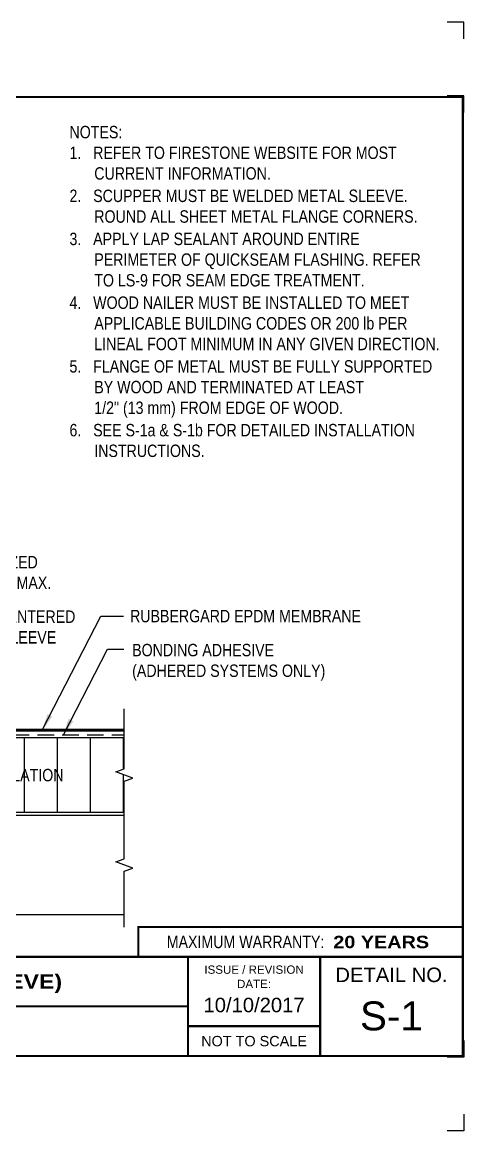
# Model space of a CAD drawing. Header units: inches. Extents: x 233.4 to 253.5, y 91 to 107.7.
# Drawn here: x 246.79 to 253.48, y 90.99 to 107.75 of the extents above; entities that cross this region are included whole.
import ezdxf
from ezdxf.enums import TextEntityAlignment as Align

# ---------------------------------------------------------------- set-up
doc = ezdxf.new("R2010")
doc.units = ezdxf.units.IN
doc.header["$MEASUREMENT"] = 0
doc.linetypes.add('HIDDEN', pattern=[0.375, 0.25, -0.125])
doc.layers.get('0').update_dxf_attribs({"linetype": 'CONTINUOUS'})
doc.layers.get('DEFPOINTS').update_dxf_attribs({"linetype": 'CONTINUOUS'})
for name, color, linetype in [('FSBP-ADHESIVE', 1, 'HIDDEN'), ('FSBP-ANNO-NOTE', 7, 'CONTINUOUS'), ('FSBP-INSULATION', 7, 'CONTINUOUS'), ('FSBP-MEMBRANE', 7, 'CONTINUOUS'), ('FSBP-SUBSTRATE-GENERIC', 9, 'CONTINUOUS'), ('FSBP-TTLB', 7, 'CONTINUOUS'), ('FSBP-TTLB-BORDER', 7, 'CONTINUOUS'), ('FSBP-TTLB-TEXT', 7, 'CONTINUOUS')]:
    doc.layers.add(name, color=color, linetype=linetype)
doc.styles.add('FSBP_ARIAL', font='arial.ttf')
doc.styles.add('FSBP_ARIAL_BOLD', font='')
doc.styles.add('FSBP_ARIAL_NAR', font='ARIALN.TTF')
doc.styles.get('FSBP_ARIAL_BOLD').set_extended_font_data('Arial Black')
doc.dimstyles.new('FSBP-LEADER', dxfattribs={"dimtxt": 0.1875, "dimasz": 0.25, "dimexe": 0.0625, "dimexo": 0.125, "dimgap": 0.125, "dimtad": 0, "dimtih": 1, "dimtoh": 1, "dimdec": 4, "dimzin": 0, "dimdsep": 46, "dimlunit": 4, "dimtxsty": 'FSBP_ARIAL_NAR', "dimcen": 0.09375, "dimclrd": 256, "dimclre": 256, "dimclrt": 256, "dimadec": 0, "dimazin": 0, "dimtfac": 1, "dimtdec": 4, "dimtofl": 0, "dimtmove": 0, "dimatfit": 3, "dimfxl": 0, "dimtolj": 1, "dimtzin": 0, "dimlwd": -1, "dimlwe": -1, "dimarcsym": 0})

# ---------------------------------------------------------------- blocks, each defined once
blk = doc.blocks.new('TTLB-EPDM_1')
at = {"layer": 'DEFPOINTS', "linetype": 'Continuous', "ltscale": 1.75}
for points in [[(20.01562500000003, 13.88083333333333), (20.01562500000003, 14.13083333333333), (19.76562500000003, 14.13083333333333)], [(20.01562500000003, -2.380833333333342), (20.01562500000003, -2.630833333333342), (19.76562500000003, -2.630833333333342)]]:
    blk.add_lwpolyline(points, dxfattribs=at)
at = {"layer": 'DEFPOINTS', "color": 1}
for points in [[(20.015625, 12.765625), (20.015625, 13.015625), (19.765625, 13.015625)], [(20.015625, -1.265625), (20.015625, -1.515625), (19.765625, -1.515625)]]:
    blk.add_lwpolyline(points, dxfattribs=at)
at = {"layer": 'FSBP-TTLB', "const_width": 0.03125}
blk.add_lwpolyline([(15.09028770518938, 0), (20, 0), (20, 0.4512598240669945), (15.09028770518938, 0.4512598240669945)], close=True, dxfattribs=at)
for points in [[(0, 0), (0, -1.5), (20, -1.5), (20, 0), (0, 0)], [(15.84028770518938, 0), (15.84028770518938, -1.5)], [(17.84110496735593, 0), (17.84110496735593, -1.5)], [(20, 0), (20, -1.5)], [(4.825208527206769, -0.75), (15.84028770518938, -0.75)], [(15.84028770518938, -1.048740175933006), (17.84110496735593, -1.048740175933006)]]:
    blk.add_lwpolyline(points, dxfattribs=at)
at = {"layer": 'FSBP-TTLB-BORDER', "const_width": 0.03125}
blk.add_lwpolyline([(20, 0), (20, 13), (0, 13), (0, 0)], dxfattribs=at)
at = {"layer": 'FSBP-TTLB-TEXT', "style": 'FSBP_ARIAL_NAR'}
blk.add_text('MAXIMUM WARRANTY:', height=0.1875, dxfattribs=at).set_placement((17.90516569312837, 0.2256299120335257), align=Align.MIDDLE_RIGHT)
at = {"layer": 'FSBP-TTLB-TEXT', "style": 'FSBP_ARIAL'}
for s, height, p in [('ISSUE / REVISION', 0.125, (16.84069633627263, -0.1938496373466023)), ('DETAIL NO.', 0.21875, (18.92055248367797, -0.2724398367368792)), ('DATE:', 0.125, (16.84069633627263, -0.409973105348854)), ('NOT TO SCALE', 0.15625, (16.84069633627263, -1.274370087966503))]:
    blk.add_text(s, height=height, dxfattribs=at).set_placement(p, align=Align.MIDDLE_CENTER)
at = {"layer": 'FSBP-TTLB-TEXT'}
for tag, height, style, p in [('MAXIMUM_WARRANTY', 0.1875, 'FSBP_ARIAL_BOLD', (18.03987100774941, 0.2240244307510579)), ('ACCPT_SYSTEMS', 0.21875, 'FSBP_ARIAL', (12.49438170418193, -1.125))]:
    blk.add_attdef(tag, text='', height=height, dxfattribs=dict(at, style=style)).set_placement(p, align=Align.MIDDLE_LEFT)
for tag, height, style, p in [('DETAIL_DESCP_LINE_1', 0.21875, 'FSBP_ARIAL_BOLD', (10.33118450231211, -0.3736318192489421)), ('ISSUE_REV_DATE', 0.21875, 'FSBP_ARIAL', (16.84069633627263, -0.7282559425942452)), ('DETAIL_NUMBER', 0.4375, 'FSBP_ARIAL', (18.91941590748775, -0.8931630692489421))]:
    blk.add_attdef(tag, text='', height=height, dxfattribs=dict(at, style=style)).set_placement(p, align=Align.MIDDLE_CENTER)

msp = doc.modelspace()

# ---------------------------------------------------------------- hatches: boundary and pattern name
at = {"layer": 'FSBP-INSULATION'}
h = msp.add_hatch(dxfattribs=at)
h.set_pattern_fill('LINE', color=256, scale=4, angle=90, style=0)
h.set_pattern_definition([(90, (-69.67042211957919, 15.90272080813904), (-0.5, 3.061515884555943e-17), [])])
h.paths.add_polyline_path([(243.3583747395546, 96.92594152520265), (243.3583747395546, 95.80094152520266), (248.3397272442949, 95.80094152520266), (248.3397272442949, 96.26969152520266), (248.4685152483318, 96.31656652520266), (248.2109392402579, 96.41031652520266), (248.3397272442948, 96.45719152520266), (248.3397272442949, 96.92594152520265)])
h.paths.add_polyline_path([(244.7938567973692, 96.21798833625314), (247.4685455763596, 96.21798833625314), (247.4685455763596, 96.5090226131972), (244.7938567973692, 96.5090226131972)], flags=24)

# ---------------------------------------------------------------- linework, layer by layer
at = {"layer": 'FSBP-ADHESIVE', "linetype": 'HIDDEN'}
msp.add_line((242.1513434895544, 96.97281652520266), (248.3397272442949, 96.97281652520266), dxfattribs=at)
at = {"layer": 'FSBP-INSULATION', "linetype": 'Continuous'}
msp.add_lwpolyline([(248.3397272442949, 95.80094152520266), (248.3397272442949, 96.26969152520266), (248.4685152483318, 96.31656652520266), (248.2109392402579, 96.41031652520266), (248.3397272442949, 96.45719152520266), (248.3397272442949, 97.36750402520266)], dxfattribs=at)
at = {"layer": 'FSBP-INSULATION'}
msp.add_lwpolyline([(248.3397272442949, 96.92594152520266), (243.3583747395546, 96.92594152520266), (243.3583747395546, 95.80094152520266), (248.3397272442949, 95.80094152520266)], dxfattribs=at)
at = {"layer": 'FSBP-MEMBRANE', "const_width": 0.045}
msp.add_lwpolyline([(242.1513434895546, 97.04312902520266), (248.3397272442949, 97.04312902520266)], dxfattribs=at)
at = {"layer": 'FSBP-SUBSTRATE-GENERIC'}
for points in [[(248.3397272442949, 95.75406652520266), (240.6864997395546, 95.75406652520266), (240.6864997395546, 94.25406652520266), (248.3397272442949, 94.25406652520266)], [(248.3397272442949, 94.06656652520266), (248.3397272442949, 94.91031652520266), (248.4685152483318, 94.95719152520266), (248.2109392402579, 95.05094152520266), (248.3397272442949, 95.09781652520266), (248.3397272442949, 95.80094152520266)]]:
    msp.add_lwpolyline(points, dxfattribs=at)

# ---------------------------------------------------------------- block references
ref = msp.add_blockref('TTLB-EPDM_1', (233.4627011304549, 93.61596216310237))
ref.add_attrib('DETAIL_DESCP_LINE_1', 'THRU-WALL SCUPPER (WELDED SLEEVE)', dxfattribs={"layer": 'FSBP-TTLB-TEXT', "height": 0.21875, "style": 'FSBP_ARIAL_BOLD'}).set_placement((243.7938856327671, 93.24233034385342), align=Align.MIDDLE_CENTER)
ref.add_attrib('ISSUE_REV_DATE', '10/10/2017', dxfattribs={"layer": 'FSBP-TTLB-TEXT', "height": 0.21875, "style": 'FSBP_ARIAL'}).set_placement((250.3033974667276, 92.88770622050812), align=Align.MIDDLE_CENTER)
ref.add_attrib('DETAIL_NUMBER', 'S-1', dxfattribs={"layer": 'FSBP-TTLB-TEXT', "height": 0.4375, "style": 'FSBP_ARIAL'}).set_placement((252.3821170379427, 92.72279909385342), align=Align.MIDDLE_CENTER)
ref.add_attrib('MAXIMUM_WARRANTY', '20 YEARS', dxfattribs={"layer": 'FSBP-TTLB-TEXT', "height": 0.1875, "style": 'FSBP_ARIAL_BOLD'}).set_placement((251.5025721382044, 93.83998659385342), align=Align.MIDDLE_LEFT)

# ---------------------------------------------------------------- texts
at = {"layer": 'FSBP-ANNO-NOTE', "style": 'FSBP_ARIAL_NAR'}
msp.add_text('RUBBERGARD EPDM MEMBRANE', height=0.1875, dxfattribs=at).set_placement((248.4268984491023, 98.76780256501524), align=Align.MIDDLE_LEFT)
msp.add_text('FIRESTONE INSULATION', height=0.1875, dxfattribs=at).set_placement((246.1312011868644, 96.36344152520266), align=Align.MIDDLE_CENTER)
at = {"layer": 'FSBP-ANNO-NOTE', "char_height": 0.1875, "attachment_point": 1, "style": 'FSBP_ARIAL_NAR'}
for s, width, heights, insert in [('\\A1;NOTES:\\P1.   REFER TO FIRESTONE WEBSITE FOR MOST \\P{\\W6.27837; }CURRENT INFORMATION.\\P{\\H0.08333x;\\W9.4179;        \\W1;\\P}2.   SCUPPER MUST BE WELDED METAL SLEEVE.\\P{\\W6.27837; }ROUND ALL SHEET METAL FLANGE CORNERS. \\P{\\H0.08333x;\\W9.4179;        \\W1;\\P}3.   APPLY LAP SEALANT AROUND ENTIRE \\P{\\W6.27837; }PERIMETER OF QUICKSEAM FLASHING. REFER \\P{\\W6.27837; }TO LS-9 FOR SEAM EDGE TREATMENT.\\P{\\H0.08333x;\\P}4.   WOOD NAILER MUST BE INSTALLED TO MEET \\P{\\W6.27837; }APPLICABLE BUILDING CODES OR 200 lb PER  \\P{\\W6.27837; }LINEAL FOOT MINIMUM IN ANY GIVEN DIRECTION.\\P{\\H0.08333x;\\P}5.   FLANGE OF METAL MUST BE FULLY SUPPORTED \\P{\\W6.27837; }BY WOOD AND TERMINATED AT LEAST \\P{\\W6.27837; }1/2" (13 mm) FROM EDGE OF WOOD.\\P{\\H0.08333x;\\W9.4179;        \\W1;\\P}6.   SEE S-1a & S-1b FOR DETAILED INSTALLATION \\P{\\W6.27837; }INSTRUCTIONS.', 5.600053730922809, [5.49152541654621], (247.5104085858547, 106.1787211691772)), ('1-1/4" HOT DIPPED GALVANIZED ROOF NAILS 4" (102 mm) O.C.MAX.', 3.68219565149775, [0.592832565858771], (243.6725771805277, 99.67694076044134)), ('5" QUICKSEAM FLASHING CENTERED OVER EDGE OF SCUPPER SLEEVE', 4.191114183449827, [0.592832565858771], (243.6811634647458, 98.85258753484695)), ('BONDING ADHESIVE\\P(ADHERED SYSTEMS ONLY)', 4.191114183449827, [0.592832565858771], (248.4587881453385, 98.34771153549445))]:
    msp.add_mtext_dynamic_manual_height_columns(s, width=width, gutter_width=5, heights=heights, dxfattribs=dict(at, insert=insert))

# ---------------------------------------------------------------- leaders
at = {"layer": 'FSBP-ANNO-NOTE'}
for points in [[(247.0983053527262, 97.04312902520266), (247.9842794294037, 98.76780256501524), (248.3289460248458, 98.76780256501524)], [(247.4181622979652, 96.97281652520267), (248.0834035940414, 98.26780256501524), (248.3334035940414, 98.26780256501524)]]:
    msp.add_leader(points, dimstyle='FSBP-LEADER', dxfattribs=at)

doc.saveas('drawing.dxf')
